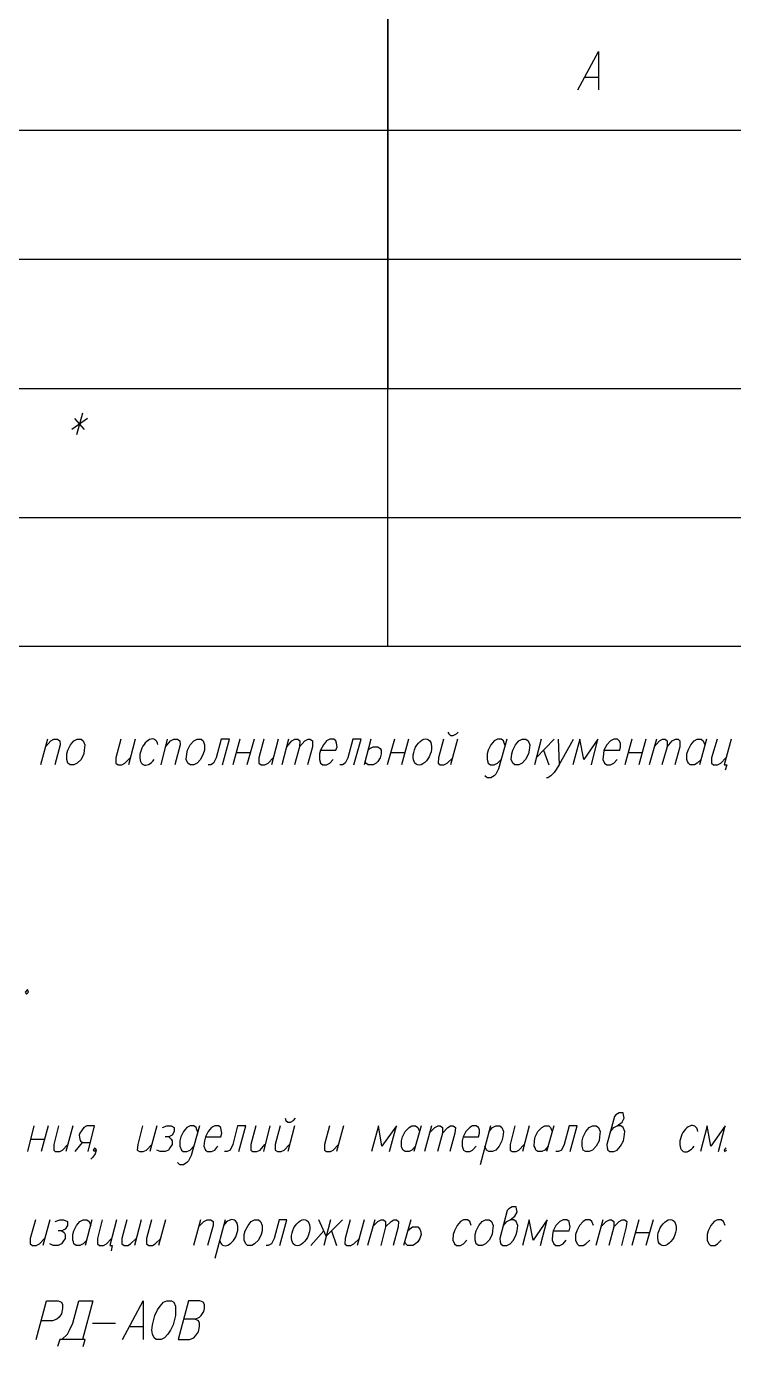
# Model space of a CAD drawing. Header units: millimetres. Extents: x 2185 to 4647, y 1259 to 2456.
# Drawn here: x 3264.4 to 3346.6, y 1268.3 to 1421.8 of the extents above; entities that cross this region are included whole.
import ezdxf

# ---------------------------------------------------------------- set-up
doc = ezdxf.new("R2010")
doc.units = ezdxf.units.MM
for name, color, linetype in [('PDF _0', 7, 'Continuous'), ('PDF _hj', 7, 'Continuous'), ('PDF _НОВЫЙ', 7, 'Continuous'), ('PDF _Спецификации', 7, 'Continuous')]:
    doc.layers.add(name, color=color, linetype=linetype)

msp = doc.modelspace()

# ---------------------------------------------------------------- linework, layer by layer
at = {"layer": 'PDF _0', "lineweight": 25}
for points in [[(3332.32, 1293.3), (3332.7, 1293.75), (3333.08, 1293.94), (3333.66, 1294.38), (3333.91, 1294.83), (3333.85, 1295.21), (3333.78, 1295.46), (3333.34, 1295.46), (3332.96, 1295.21), (3332.77, 1295.02), (3331.88, 1291.78), (3331.94, 1291.4), (3332, 1291.14), (3332.26, 1290.95), (3332.7, 1290.95), (3333.08, 1291.14), (3333.47, 1291.59), (3333.85, 1292.22), (3333.91, 1292.67), (3333.97, 1293.3), (3333.78, 1293.75), (3333.53, 1293.94), (3333.08, 1293.94)], [(3265.26, 1293.94), (3264.5, 1290.95)], [(3266.92, 1293.94), (3266.09, 1290.95)], [(3268.12, 1293.94), (3267.55, 1291.78), (3267.55, 1291.14), (3267.74, 1290.95), (3268.25, 1290.95), (3268.57, 1291.14), (3269.2, 1291.78)], [(3269.77, 1293.94), (3268.95, 1290.95)], [(3271.55, 1290.95), (3272.31, 1293.94), (3271.42, 1293.94), (3271.04, 1293.75), (3270.85, 1293.49), (3270.6, 1293.11), (3270.53, 1292.86), (3270.6, 1292.41), (3270.66, 1292.22), (3270.92, 1292.03), (3271.8, 1292.03)], [(3277.9, 1293.94), (3277.33, 1291.78), (3277.27, 1291.14), (3277.52, 1290.95), (3277.96, 1290.95), (3278.35, 1291.14), (3278.98, 1291.78)], [(3279.55, 1293.94), (3278.73, 1290.95)], [(3280.19, 1293.75), (3280.7, 1293.94), (3281.2, 1293.94), (3281.58, 1293.75), (3281.58, 1293.3), (3281.33, 1292.86), (3280.95, 1292.67), (3280.5, 1292.67)], [(3284.51, 1293.94), (3283.55, 1290.51), (3283.24, 1289.87), (3283.04, 1289.68), (3282.66, 1289.43), (3282.22, 1289.43), (3281.97, 1289.68)], [(3284.31, 1293.3), (3284.19, 1293.49), (3284.12, 1293.75), (3283.87, 1293.94), (3283.43, 1293.94), (3283.04, 1293.75), (3282.66, 1293.3), (3282.35, 1292.67), (3282.22, 1292.22), (3282.22, 1291.59), (3282.41, 1291.14), (3282.6, 1290.95), (3283.04, 1290.95), (3283.43, 1291.14), (3283.87, 1291.59)], [(3285.2, 1292.67), (3286.98, 1292.67), (3287.11, 1293.11), (3287.05, 1293.49), (3286.98, 1293.75), (3286.73, 1293.94), (3286.28, 1293.94), (3285.9, 1293.75), (3285.52, 1293.3), (3285.2, 1292.67), (3285.08, 1292.22), (3285.01, 1291.59), (3285.2, 1291.14), (3285.46, 1290.95), (3285.9, 1290.95), (3286.28, 1291.14), (3286.66, 1291.59)], [(3289.08, 1290.95), (3289.9, 1293.94), (3288.95, 1293.94), (3288.38, 1291.78), (3288.06, 1291.14), (3287.74, 1290.95), (3287.43, 1290.95)], [(3291.05, 1293.94), (3290.47, 1291.78), (3290.47, 1291.14), (3290.73, 1290.95), (3291.17, 1290.95), (3291.55, 1291.14), (3292.13, 1291.78)], [(3292.7, 1293.94), (3291.94, 1290.95)], [(3293.9, 1293.94), (3293.33, 1291.78), (3293.33, 1291.14), (3293.59, 1290.95), (3294.03, 1290.95), (3294.35, 1291.14), (3294.98, 1291.78)], [(3294.48, 1294.83), (3294.54, 1294.57), (3294.79, 1294.38), (3295.11, 1294.38), (3295.43, 1294.57), (3295.68, 1294.83)], [(3295.55, 1293.94), (3294.79, 1290.95)], [(3299.62, 1293.94), (3299.05, 1291.78), (3299.05, 1291.14), (3299.3, 1290.95), (3299.75, 1290.95), (3300.06, 1291.14), (3300.7, 1291.78)], [(3301.27, 1293.94), (3300.44, 1290.95)], [(3306.6, 1290.95), (3307.43, 1293.94), (3305.72, 1291.59), (3305.33, 1293.94), (3304.51, 1290.95)], [(3309.65, 1291.59), (3309.21, 1291.14), (3308.89, 1290.95), (3308.45, 1290.95), (3308.19, 1291.14), (3308.06, 1291.4), (3308, 1291.59), (3308, 1292.22), (3308.13, 1292.67), (3308.45, 1293.3), (3308.89, 1293.75), (3309.21, 1293.94), (3309.65, 1293.94), (3309.91, 1293.75), (3310.1, 1293.3)], [(3310.29, 1293.94), (3309.46, 1290.95)], [(3311.49, 1293.94), (3310.67, 1290.95)], [(3311.24, 1293.11), (3311.87, 1293.75), (3312.26, 1293.94), (3312.51, 1293.94), (3312.76, 1293.75), (3312.76, 1293.11), (3312.19, 1290.95)], [(3312.76, 1293.11), (3313.4, 1293.75), (3313.72, 1293.94), (3314.03, 1293.94), (3314.29, 1293.75), (3314.22, 1293.11), (3313.65, 1290.95)], [(3315.18, 1292.67), (3316.95, 1292.67), (3317.08, 1293.11), (3317.08, 1293.49), (3316.95, 1293.75), (3316.7, 1293.94), (3316.26, 1293.94), (3315.94, 1293.75), (3315.49, 1293.3), (3315.18, 1292.67), (3315.05, 1292.22), (3315.05, 1291.59), (3315.24, 1291.14), (3315.49, 1290.95), (3315.94, 1290.95), (3316.26, 1291.14), (3316.7, 1291.59)], [(3318.35, 1293.94), (3317.15, 1289.43)], [(3318.22, 1293.3), (3318.61, 1293.75), (3318.99, 1293.94), (3319.43, 1293.94), (3319.69, 1293.75), (3319.88, 1293.3), (3319.81, 1292.67), (3319.69, 1292.22), (3319.37, 1291.59), (3318.99, 1291.14), (3318.61, 1290.95), (3318.16, 1290.95), (3317.91, 1291.14), (3317.72, 1291.59)], [(3321.21, 1293.94), (3320.64, 1291.78), (3320.64, 1291.14), (3320.89, 1290.95), (3321.34, 1290.95), (3321.65, 1291.14), (3322.29, 1291.78)], [(3322.86, 1293.94), (3322.1, 1290.95)], [(3325.08, 1291.59), (3324.7, 1291.14), (3324.32, 1290.95), (3323.88, 1290.95), (3323.62, 1291.14), (3323.56, 1291.4), (3323.43, 1291.59), (3323.5, 1292.22), (3323.56, 1292.67), (3323.88, 1293.3), (3324.32, 1293.75), (3324.7, 1293.94), (3325.15, 1293.94), (3325.34, 1293.75), (3325.53, 1293.3)], [(3325.72, 1293.94), (3324.89, 1290.95)], [(3327.62, 1290.95), (3328.45, 1293.94), (3327.5, 1293.94), (3326.92, 1291.78), (3326.61, 1291.14), (3326.29, 1290.95), (3325.97, 1290.95)], [(3344.9, 1290.95), (3345.66, 1293.94), (3344.01, 1291.59), (3343.56, 1293.94), (3342.8, 1290.95)], [(3264.88, 1292.41), (3266.53, 1292.41)], [(3280.95, 1292.67), (3281.2, 1292.41), (3281.33, 1292.22), (3281.33, 1291.78), (3281.08, 1291.4), (3280.89, 1291.14), (3280.5, 1290.95), (3279.93, 1290.95), (3279.55, 1291.14)], [(3270.03, 1290.95), (3270.92, 1292.03)], [(3272.5, 1291.14), (3272.25, 1290.95), (3272.19, 1291.14), (3272.38, 1291.4), (3272.5, 1291.14), (3272.38, 1290.7), (3272.12, 1290.32), (3271.87, 1290.07)], [(3345.72, 1291.4), (3345.53, 1291.14), (3345.59, 1290.95), (3345.85, 1291.14)], [(3319.88, 1282.38), (3320.26, 1282.83), (3320.64, 1283.02), (3321.21, 1283.46), (3321.46, 1283.91), (3321.4, 1284.29), (3321.34, 1284.54), (3320.89, 1284.54), (3320.51, 1284.29), (3320.32, 1284.1), (3319.43, 1280.86), (3319.5, 1280.48), (3319.56, 1280.22), (3319.81, 1280.03), (3320.26, 1280.03), (3320.64, 1280.22), (3321.02, 1280.67), (3321.34, 1281.3), (3321.46, 1281.75), (3321.53, 1282.38), (3321.34, 1282.83), (3321.08, 1283.02), (3320.64, 1283.02)], [(3265.45, 1283.02), (3264.82, 1280.86), (3264.82, 1280.22), (3265.07, 1280.03), (3265.52, 1280.03), (3265.9, 1280.22), (3266.47, 1280.86)], [(3267.11, 1283.02), (3266.28, 1280.03)], [(3268.5, 1281.75), (3268.76, 1281.56), (3268.88, 1281.3), (3268.88, 1280.86), (3268.63, 1280.48), (3268.44, 1280.22), (3268.06, 1280.03), (3267.49, 1280.03), (3267.11, 1280.22)], [(3267.74, 1282.83), (3268.25, 1283.02), (3268.69, 1283.02), (3269.14, 1282.83), (3269.14, 1282.38), (3268.88, 1281.94), (3268.5, 1281.75), (3268.06, 1281.75)], [(3271.42, 1280.67), (3270.98, 1280.22), (3270.6, 1280.03), (3270.15, 1280.03), (3269.9, 1280.22), (3269.84, 1280.48), (3269.77, 1280.67), (3269.77, 1281.3), (3269.9, 1281.75), (3270.22, 1282.38), (3270.6, 1282.83), (3270.98, 1283.02), (3271.42, 1283.02), (3271.68, 1282.83), (3271.87, 1282.38)], [(3272, 1283.02), (3271.23, 1280.03)], [(3273.2, 1283.02), (3272.63, 1280.86), (3272.63, 1280.22), (3272.88, 1280.03), (3273.33, 1280.03), (3273.71, 1280.22), (3274.28, 1280.86)], [(3274.85, 1283.02), (3274.09, 1280.03), (3274.34, 1280.03), (3274.22, 1279.4)], [(3276.06, 1283.02), (3275.49, 1280.86), (3275.49, 1280.22), (3275.74, 1280.03), (3276.19, 1280.03), (3276.5, 1280.22), (3277.14, 1280.86)], [(3277.71, 1283.02), (3276.95, 1280.03)], [(3278.92, 1283.02), (3278.35, 1280.86), (3278.35, 1280.22), (3278.6, 1280.03), (3279.04, 1280.03), (3279.36, 1280.22), (3280, 1280.86)], [(3280.57, 1283.02), (3279.74, 1280.03)], [(3284.63, 1283.02), (3283.81, 1280.03)], [(3284.38, 1282.19), (3285.01, 1282.83), (3285.39, 1283.02), (3285.84, 1283.02), (3286.09, 1282.83), (3286.09, 1282.38), (3285.46, 1280.03)], [(3287.49, 1283.02), (3286.28, 1278.51)], [(3293.84, 1280.03), (3294.67, 1283.02), (3293.78, 1283.02), (3293.21, 1280.86), (3292.89, 1280.22), (3292.51, 1280.03), (3292.25, 1280.03)], [(3297.46, 1280.03), (3298.98, 1281.75)], [(3301.14, 1283.02), (3299.24, 1281.11), (3298.41, 1283.02)], [(3299.75, 1283.02), (3298.98, 1280.03)], [(3299.87, 1281.75), (3300.44, 1280.03)], [(3302.03, 1283.02), (3301.46, 1280.86), (3301.4, 1280.22), (3301.65, 1280.03), (3302.1, 1280.03), (3302.48, 1280.22), (3303.11, 1280.86)], [(3303.68, 1283.02), (3302.86, 1280.03)], [(3304.89, 1283.02), (3304.06, 1280.03)], [(3304.64, 1282.19), (3305.27, 1282.83), (3305.65, 1283.02), (3305.91, 1283.02), (3306.16, 1282.83), (3306.16, 1282.19), (3305.59, 1280.03)], [(3306.16, 1282.19), (3306.79, 1282.83), (3307.11, 1283.02), (3307.43, 1283.02), (3307.68, 1282.83), (3307.62, 1282.19), (3307.05, 1280.03)], [(3309.08, 1283.02), (3308.26, 1280.03)], [(3308.7, 1281.75), (3308.95, 1281.94), (3309.27, 1282.19), (3309.72, 1282.19), (3309.91, 1282.19), (3310.16, 1281.94), (3310.22, 1281.75), (3310.29, 1281.3), (3310.16, 1280.86), (3309.91, 1280.48), (3309.65, 1280.22), (3309.33, 1280.03), (3308.7, 1280.03), (3308.51, 1280.22), (3308.38, 1280.48)], [(3316.13, 1282.38), (3315.94, 1282.83), (3315.68, 1283.02), (3315.24, 1283.02), (3314.86, 1282.83), (3314.48, 1282.38), (3314.16, 1281.75), (3314.03, 1281.3), (3313.97, 1280.67), (3314.16, 1280.22), (3314.41, 1280.03), (3314.86, 1280.03), (3315.24, 1280.22), (3315.62, 1280.67)], [(3324.19, 1280.03), (3324.96, 1283.02), (3323.31, 1280.67), (3322.86, 1283.02), (3322.1, 1280.03)], [(3325.65, 1281.75), (3327.5, 1281.75), (3327.62, 1282.19), (3327.56, 1282.57), (3327.5, 1282.83), (3327.24, 1283.02), (3326.8, 1283.02), (3326.42, 1282.83), (3325.97, 1282.38), (3325.65, 1281.75), (3325.59, 1281.3), (3325.53, 1280.67), (3325.72, 1280.22), (3325.97, 1280.03), (3326.42, 1280.03), (3326.8, 1280.22), (3327.18, 1280.67)], [(3330.35, 1282.38), (3330.16, 1282.83), (3329.91, 1283.02), (3329.46, 1283.02), (3329.15, 1282.83), (3328.7, 1282.38), (3328.39, 1281.75), (3328.26, 1281.3), (3328.26, 1280.67), (3328.45, 1280.22), (3328.64, 1280.03), (3329.15, 1280.03), (3329.46, 1280.22), (3329.91, 1280.67)], [(3331.43, 1283.02), (3330.61, 1280.03)], [(3331.18, 1282.19), (3331.81, 1282.83), (3332.2, 1283.02), (3332.45, 1283.02), (3332.7, 1282.83), (3332.7, 1282.19), (3332.13, 1280.03)], [(3332.7, 1282.19), (3333.34, 1282.83), (3333.66, 1283.02), (3333.97, 1283.02), (3334.23, 1282.83), (3334.16, 1282.19), (3333.59, 1280.03)], [(3335.62, 1283.02), (3334.8, 1280.03)], [(3337.28, 1283.02), (3336.45, 1280.03)], [(3345.66, 1282.38), (3345.47, 1282.83), (3345.21, 1283.02), (3344.77, 1283.02), (3344.39, 1282.83), (3344.01, 1282.38), (3343.69, 1281.75), (3343.56, 1281.3), (3343.56, 1280.67), (3343.75, 1280.22), (3343.94, 1280.03), (3344.45, 1280.03), (3344.77, 1280.22), (3345.21, 1280.67)], [(3335.24, 1281.56), (3336.89, 1281.56)], [(3265.52, 1269.11), (3266.72, 1273.62), (3268.06, 1273.62), (3268.44, 1273.43), (3268.57, 1273.17), (3268.57, 1272.73), (3268.44, 1272.09), (3268.19, 1271.71), (3267.93, 1271.46), (3267.42, 1271.27), (3266.09, 1271.27)], [(3268.5, 1269.11), (3269.14, 1269.74), (3269.39, 1270.19), (3269.77, 1271.01), (3270.47, 1273.62), (3272.12, 1273.62), (3270.92, 1269.11)], [(3275.55, 1269.11), (3277.96, 1273.62), (3277.96, 1269.11)], [(3284, 1271.46), (3284.51, 1271.71), (3284.7, 1271.9), (3285.01, 1272.35), (3285.08, 1272.73), (3285.08, 1273.17), (3284.95, 1273.43), (3284.57, 1273.62), (3283.24, 1273.62), (3282.03, 1269.11), (3283.36, 1269.11), (3283.87, 1269.3), (3284.06, 1269.55), (3284.38, 1270), (3284.51, 1270.63), (3284.51, 1271.01), (3284.38, 1271.27), (3284, 1271.46), (3282.66, 1271.46)], [(3272.06, 1271.01), (3274.73, 1271.01)], [(3276.44, 1270.63), (3277.9, 1270.63)], [(3270.98, 1268.28), (3271.23, 1269.11), (3268.25, 1269.11), (3267.99, 1268.28)]]:
    msp.add_lwpolyline(points, dxfattribs=at)
for points in [[(3330.23, 1293.94), (3330.67, 1293.94), (3330.93, 1293.75), (3331.12, 1293.3), (3331.05, 1292.67), (3330.99, 1292.22), (3330.67, 1291.59), (3330.23, 1291.14), (3329.85, 1290.95), (3329.4, 1290.95), (3329.15, 1291.14), (3329.02, 1291.59), (3329.02, 1292.22), (3329.15, 1292.67), (3329.46, 1293.3), (3329.85, 1293.75)], [(3290.92, 1283.02), (3291.36, 1283.02), (3291.62, 1282.83), (3291.81, 1282.38), (3291.81, 1281.75), (3291.68, 1281.3), (3291.36, 1280.67), (3290.92, 1280.22), (3290.6, 1280.03), (3290.09, 1280.03), (3289.9, 1280.22), (3289.71, 1280.67), (3289.71, 1281.3), (3289.84, 1281.75), (3290.16, 1282.38), (3290.54, 1282.83)], [(3317.78, 1283.02), (3318.22, 1283.02), (3318.48, 1282.83), (3318.67, 1282.38), (3318.61, 1281.75), (3318.54, 1281.3), (3318.22, 1280.67), (3317.78, 1280.22), (3317.4, 1280.03), (3316.95, 1280.03), (3316.7, 1280.22), (3316.57, 1280.67), (3316.57, 1281.3), (3316.7, 1281.75), (3317.02, 1282.38), (3317.4, 1282.83)], [(3280.7, 1273.62), (3281.27, 1273.62), (3281.52, 1273.43), (3281.71, 1272.98), (3281.71, 1272.54), (3281.71, 1271.9), (3281.46, 1270.82), (3281.14, 1270.19), (3280.82, 1269.74), (3280.44, 1269.3), (3280.06, 1269.11), (3279.49, 1269.11), (3279.23, 1269.3), (3279.04, 1269.74), (3278.98, 1270.19), (3279.04, 1270.82), (3279.3, 1271.9), (3279.62, 1272.54), (3279.93, 1272.98), (3280.31, 1273.43)]]:
    msp.add_lwpolyline(points, close=True, dxfattribs=at)
for centre, major_axis, ratio, start_param, end_param in [((3341.44, 1292.45), (0.62, 1.49), 0.583901, 5.543205, 10.63999), ((3287.9, 1281.53), (0.64, 1.47), 0.591439, 2.429145, 7.511204), ((3296.28, 1281.53), (0.62, 1.48), 0.589085, 0.469595, 6.75278), ((3338.89, 1281.53), (0.62, 1.48), 0.589085, 0.469595, 6.75278)]:
    msp.add_ellipse(centre, major_axis=major_axis, ratio=ratio, start_param=start_param, end_param=end_param, dxfattribs=at)
at = {"layer": 'PDF _hj', "lineweight": 25}
msp.add_lwpolyline([(3264.5, 1309.81), (3264.25, 1309.5), (3264.38, 1309.24), (3264.63, 1309.5)], close=True, dxfattribs=at)
at = {"layer": 'PDF _НОВЫЙ', "lineweight": 25}
for points in [[(3328.51, 1414.4), (3330.93, 1418.85), (3330.93, 1414.4)], [(3329.34, 1415.86), (3330.86, 1415.86)], [(3270.92, 1376.81), (3270.22, 1374.27)], [(3271.49, 1376.17), (3269.65, 1374.9)], [(3269.96, 1376.17), (3271.11, 1374.9)], [(3266.85, 1338.9), (3266.03, 1335.91)], [(3266.6, 1338.01), (3267.23, 1338.71), (3267.55, 1338.9), (3267.99, 1338.9), (3268.25, 1338.71), (3268.31, 1338.26), (3267.68, 1335.91)], [(3275.36, 1338.9), (3274.79, 1336.74), (3274.79, 1336.1), (3275.04, 1335.91), (3275.49, 1335.91), (3275.81, 1336.1), (3276.44, 1336.74)], [(3277.01, 1338.9), (3276.25, 1335.91)], [(3280.76, 1338.9), (3280, 1335.91)], [(3280.57, 1338.01), (3281.14, 1338.71), (3281.52, 1338.9), (3281.97, 1338.9), (3282.22, 1338.71), (3282.28, 1338.26), (3281.65, 1335.91)], [(3287.17, 1335.91), (3288, 1338.9), (3287.05, 1338.9), (3286.47, 1336.74), (3286.16, 1336.1), (3285.84, 1335.91), (3285.52, 1335.91)], [(3289.2, 1338.9), (3288.38, 1335.91)], [(3290.86, 1338.9), (3290.03, 1335.91)], [(3292, 1338.9), (3291.43, 1336.74), (3291.43, 1336.1), (3291.68, 1335.91), (3292.13, 1335.91), (3292.51, 1336.1), (3293.08, 1336.74)], [(3293.65, 1338.9), (3292.89, 1335.91)], [(3294.86, 1338.9), (3294.09, 1335.91)], [(3294.67, 1338.01), (3295.24, 1338.71), (3295.62, 1338.9), (3295.94, 1338.9), (3296.19, 1338.71), (3296.13, 1338.01), (3295.55, 1335.91)], [(3296.13, 1338.01), (3296.76, 1338.71), (3297.14, 1338.9), (3297.4, 1338.9), (3297.65, 1338.71), (3297.65, 1338.01), (3297.08, 1335.91)], [(3298.6, 1337.63), (3300.38, 1337.63), (3300.51, 1338.01), (3300.44, 1338.45), (3300.38, 1338.71), (3300.13, 1338.9), (3299.68, 1338.9), (3299.3, 1338.71), (3298.92, 1338.26), (3298.6, 1337.63), (3298.48, 1337.18), (3298.48, 1336.55), (3298.6, 1336.1), (3298.86, 1335.91), (3299.3, 1335.91), (3299.68, 1336.1), (3300.06, 1336.55)], [(3302.48, 1335.91), (3303.3, 1338.9), (3302.35, 1338.9), (3301.78, 1336.74), (3301.46, 1336.1), (3301.14, 1335.91), (3300.83, 1335.91)], [(3304.44, 1338.9), (3303.68, 1335.91)], [(3307.18, 1338.9), (3306.35, 1335.91)], [(3308.83, 1338.9), (3308, 1335.91)], [(3312.89, 1338.9), (3312.32, 1336.74), (3312.26, 1336.1), (3312.51, 1335.91), (3312.95, 1335.91), (3313.34, 1336.1), (3313.97, 1336.74)], [(3313.4, 1339.72), (3313.53, 1339.53), (3313.72, 1339.34), (3314.03, 1339.34), (3314.41, 1339.53), (3314.61, 1339.72)], [(3314.54, 1338.9), (3313.72, 1335.91)], [(3320.26, 1338.9), (3319.3, 1335.47), (3318.99, 1334.83), (3318.8, 1334.64), (3318.42, 1334.39), (3317.97, 1334.39), (3317.72, 1334.64)], [(3320.07, 1338.26), (3319.94, 1338.45), (3319.88, 1338.71), (3319.62, 1338.9), (3319.18, 1338.9), (3318.8, 1338.71), (3318.42, 1338.26), (3318.1, 1337.63), (3317.97, 1337.18), (3317.97, 1336.55), (3318.1, 1336.1), (3318.35, 1335.91), (3318.8, 1335.91), (3319.18, 1336.1), (3319.62, 1336.55)], [(3324.26, 1338.9), (3323.5, 1335.91)], [(3325.78, 1338.9), (3323.69, 1336.74)], [(3326.23, 1338.9), (3326.35, 1335.91), (3328, 1338.9)], [(3330.1, 1335.91), (3330.86, 1338.9), (3329.21, 1336.55), (3328.77, 1338.9), (3327.94, 1335.91)], [(3331.56, 1337.63), (3333.4, 1337.63), (3333.47, 1338.01), (3333.47, 1338.45), (3333.34, 1338.71), (3333.15, 1338.9), (3332.7, 1338.9), (3332.32, 1338.71), (3331.88, 1338.26), (3331.56, 1337.63), (3331.5, 1337.18), (3331.43, 1336.55), (3331.62, 1336.1), (3331.88, 1335.91), (3332.32, 1335.91), (3332.7, 1336.1), (3333.08, 1336.55)], [(3334.8, 1338.9), (3333.97, 1335.91)], [(3336.45, 1338.9), (3335.62, 1335.91)], [(3337.66, 1338.9), (3336.83, 1335.91)], [(3337.4, 1338.01), (3338.04, 1338.71), (3338.36, 1338.9), (3338.67, 1338.9), (3338.93, 1338.71), (3338.93, 1338.01), (3338.29, 1335.91)], [(3338.93, 1338.01), (3339.5, 1338.71), (3339.88, 1338.9), (3340.2, 1338.9), (3340.39, 1338.71), (3340.39, 1338.01), (3339.82, 1335.91)], [(3342.86, 1336.55), (3342.42, 1336.1), (3342.1, 1335.91), (3341.59, 1335.91), (3341.4, 1336.1), (3341.28, 1336.29), (3341.21, 1336.55), (3341.21, 1337.18), (3341.34, 1337.63), (3341.66, 1338.26), (3342.04, 1338.71), (3342.42, 1338.9), (3342.86, 1338.9), (3343.12, 1338.71), (3343.31, 1338.26)], [(3343.5, 1338.9), (3342.67, 1335.91)], [(3344.71, 1338.9), (3344.07, 1336.74), (3344.07, 1336.1), (3344.32, 1335.91), (3344.77, 1335.91), (3345.15, 1336.1), (3345.72, 1336.74)], [(3346.36, 1338.9), (3345.53, 1335.91), (3345.85, 1335.91), (3345.66, 1335.28)], [(3288.76, 1337.37), (3290.41, 1337.37)], [(3304.13, 1337.63), (3304.32, 1337.82), (3304.7, 1338.01), (3305.14, 1338.01), (3305.27, 1338.01), (3305.52, 1337.82), (3305.65, 1337.63), (3305.65, 1337.18), (3305.52, 1336.74), (3305.27, 1336.29), (3305.08, 1336.1), (3304.7, 1335.91), (3304.13, 1335.91), (3303.87, 1336.1), (3303.81, 1336.29)], [(3306.79, 1337.37), (3308.45, 1337.37)], [(3324.51, 1337.63), (3325.15, 1335.91)], [(3334.35, 1337.37), (3336.01, 1337.37)], [(3326.35, 1335.91), (3325.78, 1335.02), (3325.4, 1334.64), (3325.02, 1334.39), (3324.89, 1334.39)]]:
    msp.add_lwpolyline(points, dxfattribs=at)
for points in [[(3270.28, 1338.9), (3270.73, 1338.9), (3270.98, 1338.71), (3271.17, 1338.26), (3271.11, 1337.63), (3271.04, 1337.18), (3270.73, 1336.55), (3270.28, 1336.1), (3269.9, 1335.91), (3269.46, 1335.91), (3269.2, 1336.1), (3269.07, 1336.55), (3269.07, 1337.18), (3269.2, 1337.63), (3269.52, 1338.26), (3269.9, 1338.71)], [(3284.25, 1338.9), (3284.7, 1338.9), (3284.95, 1338.71), (3285.08, 1338.26), (3285.08, 1337.63), (3284.95, 1337.18), (3284.63, 1336.55), (3284.25, 1336.1), (3283.87, 1335.91), (3283.43, 1335.91), (3283.17, 1336.1), (3282.98, 1336.55), (3283.04, 1337.18), (3283.11, 1337.63), (3283.43, 1338.26), (3283.87, 1338.71)], [(3322.04, 1338.9), (3322.48, 1338.9), (3322.73, 1338.71), (3322.92, 1338.26), (3322.86, 1337.63), (3322.8, 1337.18), (3322.42, 1336.55), (3322.04, 1336.1), (3321.65, 1335.91), (3321.21, 1335.91), (3320.96, 1336.1), (3320.77, 1336.55), (3320.83, 1337.18), (3320.96, 1337.63), (3321.27, 1338.26), (3321.65, 1338.71)]]:
    msp.add_lwpolyline(points, close=True, dxfattribs=at)
for centre, major_axis, ratio, start_param, end_param in [((3278.63, 1337.4), (0.63, 1.48), 0.588119, 5.560953, 10.646591), ((3310.44, 1337.41), (0.62, 1.48), 0.589085, 0.469595, 6.75278)]:
    msp.add_ellipse(centre, major_axis=major_axis, ratio=ratio, start_param=start_param, end_param=end_param, dxfattribs=at)
at = {"layer": 'PDF _Спецификации', "lineweight": 25}
msp.add_lwpolyline([(3444.85, 1349.69), (3163.91, 1349.69), (3163.91, 1553.66), (3444.85, 1553.66)], close=True, dxfattribs=at)
for points in [[(3306.41, 1349.69), (3306.41, 1553.66), (3306.41, 1379.67)], [(3163.91, 1409.7), (3444.85, 1409.7)], [(3163.91, 1394.72), (3444.85, 1394.72)], [(3163.91, 1379.67), (3444.85, 1379.67)], [(3163.91, 1364.68), (3444.85, 1364.68)]]:
    msp.add_lwpolyline(points, dxfattribs=at)

doc.saveas('drawing.dxf')
